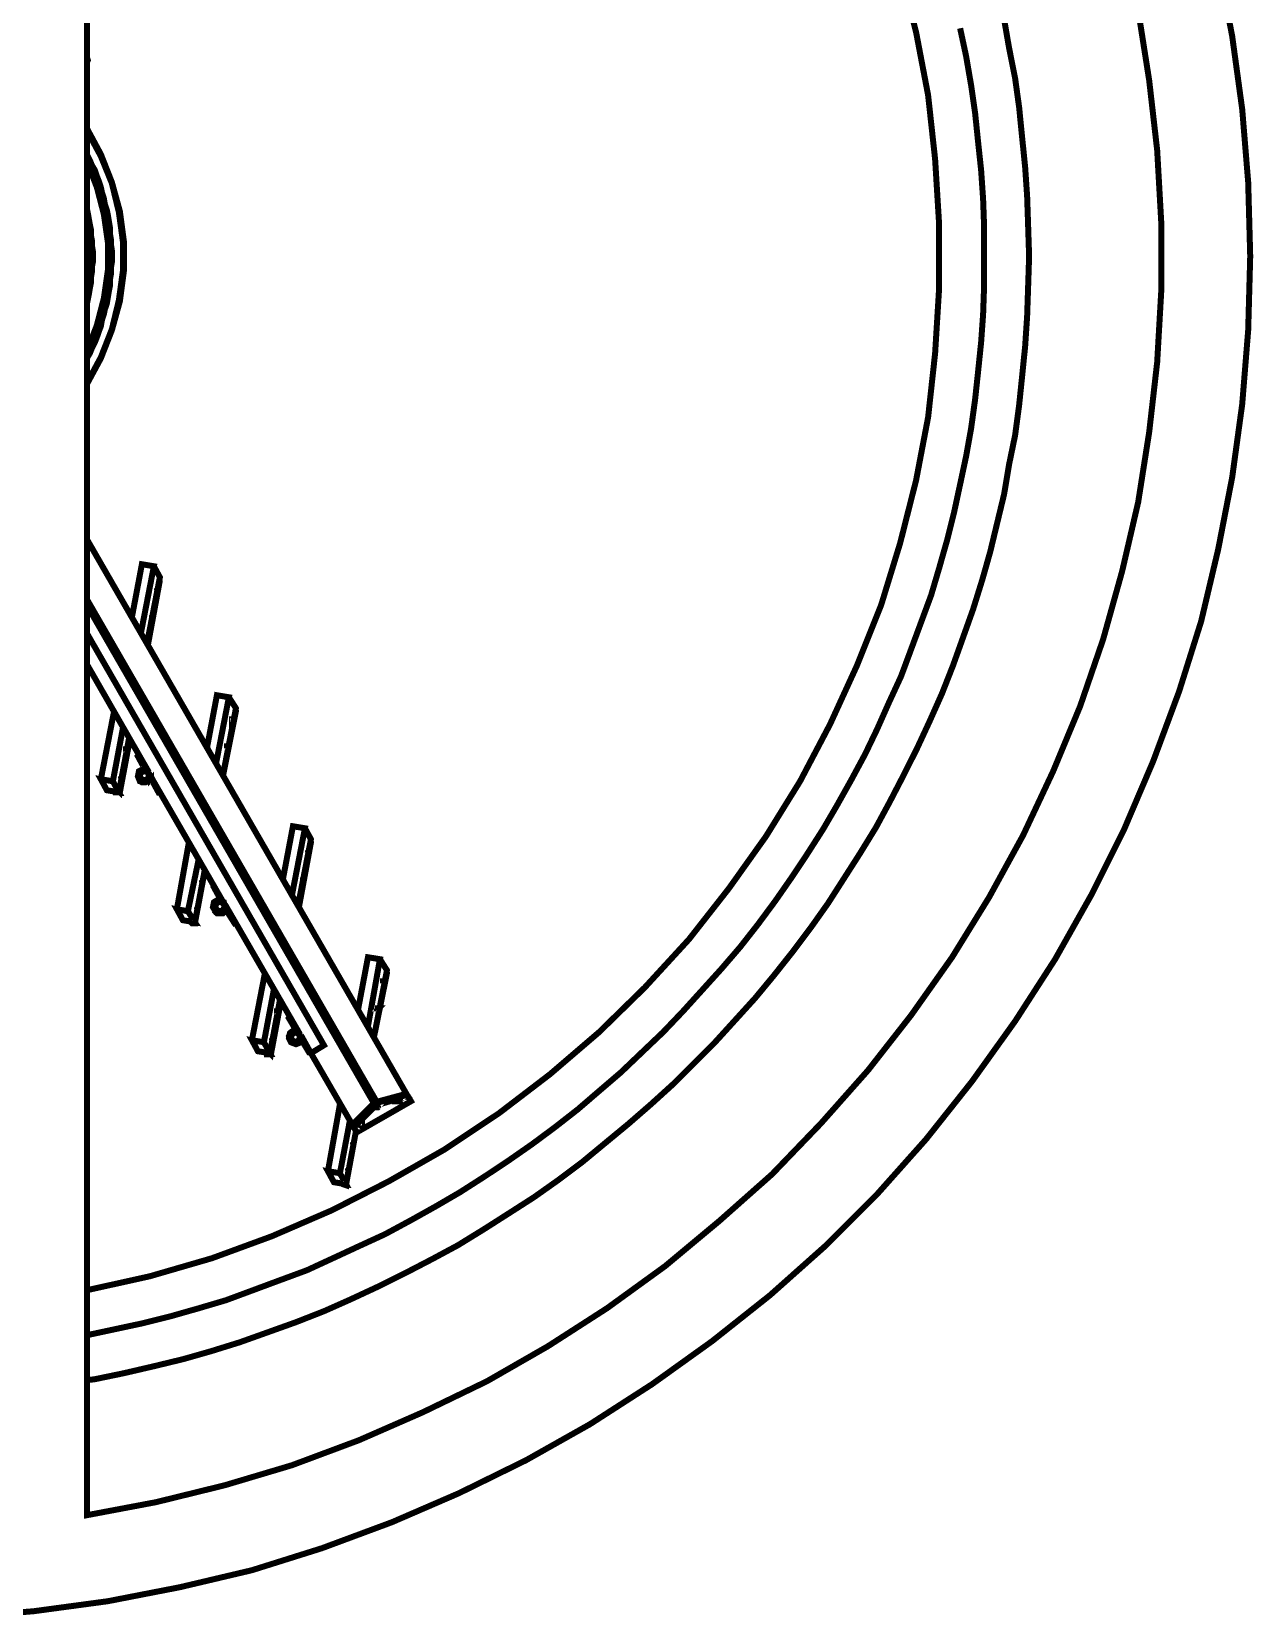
# Model space of a CAD drawing. Extents: x 0.1 to 11.6, y 0.3 to 16.2.
# Drawn here: x 4.145 to 6.18, y 9.82 to 12.468 of the extents above; entities that cross this region are included whole.
import ezdxf

# ---------------------------------------------------------------- set-up
doc = ezdxf.new("R2010")
doc.units = 0
doc.header["$MEASUREMENT"] = 0

msp = doc.modelspace()

# ---------------------------------------------------------------- linework, layer by layer
at = {"color": 0, "const_width": 0.01}
for points in [[(5.98833, 12.5033), (6.00667, 12.3867), (6.02001, 12.27), (6.02669, 12.1517), (6.02669, 12.0333), (6.02001, 11.9167), (6.00667, 11.8), (5.98833, 11.6833), (5.96164, 11.5684), (5.93001, 11.455), (5.89165, 11.3433), (5.84668, 11.235), (5.79665, 11.1283), (5.74001, 11.025), (5.67833, 10.925), (5.61003, 10.8283), (5.53836, 10.7367), (5.46001, 10.6483), (5.37831, 10.5633), (5.28999, 10.485), (5.19997, 10.41), (5.10335, 10.34), (5.00499, 10.2767), (4.90332, 10.2183), (4.79665, 10.1667), (4.69, 10.12), (4.57835, 10.0783), (4.46669, 10.045), (4.35167, 10.0167), (4.23665, 9.99501), (4.23665, 9.99501), (4.23665, 14.1917)], [(4.02669, 9.82497), (4.14833, 9.83501), (4.27165, 9.85167), (4.39165, 9.875), (4.51167, 9.90332), (4.62831, 9.94), (4.74501, 9.98335), (4.85667, 10.0317), (4.96832, 10.0866), (5.07497, 10.1467), (5.17833, 10.2133), (5.27832, 10.285), (5.375, 10.3617), (5.46669, 10.4434), (5.55333, 10.53), (5.63499, 10.6217), (5.71164, 10.7183), (5.78331, 10.8184), (5.84999, 10.9217), (5.91, 11.0283), (5.965, 11.1383), (6.01335, 11.2517), (6.05664, 11.3683), (6.09332, 11.485), (6.12169, 11.605), (6.14501, 11.725), (6.16168, 11.8467), (6.17165, 11.97), (6.17503, 12.0933), (6.17165, 12.2167), (6.16168, 12.3383), (6.14501, 12.46), (6.12169, 12.5817)], [(4.23665, 10.37), (4.34169, 10.3933), (4.44499, 10.4233), (4.54497, 10.46), (4.64501, 10.5033), (4.74001, 10.5517), (4.83333, 10.605), (4.92333, 10.665), (5.00836, 10.73), (5.09, 10.8), (5.16667, 10.875), (5.24001, 10.955), (5.30664, 11.04), (5.36833, 11.1267), (5.42503, 11.2183), (5.47499, 11.3133), (5.52001, 11.4117), (5.56, 11.5117), (5.59169, 11.615), (5.61833, 11.72), (5.63835, 11.825), (5.65001, 11.9316), (5.65668, 12.04), (5.65668, 12.1467), (5.65001, 12.255), (5.63835, 12.3617), (5.61833, 12.4667), (5.59169, 12.5717)], [(4.23665, 10.22), (4.25, 10.2217), (4.29833, 10.2317), (4.34831, 10.2433), (4.39665, 10.255), (4.44336, 10.2683), (4.49164, 10.2833), (4.53836, 10.3), (4.58501, 10.3167), (4.63167, 10.335), (4.67665, 10.355), (4.72331, 10.3767), (4.76665, 10.3983), (4.81168, 10.4217), (4.85499, 10.445), (4.89833, 10.4717), (4.94, 10.4983), (4.98167, 10.525), (5.02165, 10.5533), (5.06168, 10.5833), (5.09999, 10.615), (5.13835, 10.6467), (5.17665, 10.68), (5.21332, 10.7133), (5.24832, 10.7483), (5.28331, 10.7833), (5.31668, 10.82), (5.34999, 10.8567), (5.38167, 10.895), (5.41336, 10.935), (5.44336, 10.975), (5.47168, 11.015), (5.49832, 11.0566), (5.52501, 11.0983), (5.55165, 11.1417), (5.57497, 11.185), (5.59831, 11.23), (5.62001, 11.2733), (5.64165, 11.32), (5.66168, 11.365), (5.68001, 11.4117), (5.69667, 11.4583), (5.71332, 11.505), (5.72835, 11.5533), (5.74164, 11.6), (5.75331, 11.6483), (5.76497, 11.6967), (5.77333, 11.7467), (5.78331, 11.795), (5.78999, 11.845), (5.79497, 11.8933), (5.80003, 11.9434), (5.80333, 11.9933), (5.80501, 12.0433), (5.80664, 12.0933), (5.80501, 12.1433), (5.80333, 12.1934), (5.80003, 12.2416), (5.79497, 12.2917), (5.78999, 12.3417), (5.78331, 12.39), (5.77333, 12.44), (5.76497, 12.4883)], [(4.23665, 10.295), (4.28331, 10.305), (4.33003, 10.315), (4.37668, 10.3267), (4.42333, 10.34), (4.46832, 10.3533), (4.51335, 10.37), (4.55832, 10.3867), (4.60335, 10.4033), (4.64665, 10.4233), (4.69, 10.4434), (4.73335, 10.4633), (4.77669, 10.4867), (4.81836, 10.51), (4.85835, 10.5333), (4.90001, 10.56), (4.94, 10.5866), (4.97835, 10.6133), (5.01665, 10.6417), (5.05501, 10.6717), (5.09169, 10.7033), (5.12668, 10.7333), (5.16168, 10.7667), (5.19667, 10.8), (5.22999, 10.835), (5.26167, 10.87), (5.29335, 10.905), (5.32497, 10.9417), (5.35499, 10.98), (5.38336, 11.0183), (5.41, 11.0566), (5.43668, 11.0967), (5.46332, 11.1383), (5.48665, 11.1783), (5.50999, 11.22), (5.53331, 11.2633), (5.55333, 11.305), (5.57335, 11.35), (5.59332, 11.3933), (5.61003, 11.4383), (5.62668, 11.4833), (5.64333, 11.5283), (5.65668, 11.5733), (5.66997, 11.62), (5.68164, 11.6667), (5.69168, 11.7133), (5.70167, 11.76), (5.71001, 11.8066), (5.71669, 11.855), (5.72168, 11.9017), (5.72667, 11.95), (5.72999, 11.9967), (5.73167, 12.045), (5.73167, 12.0933), (5.73167, 12.1417), (5.72999, 12.1883), (5.72667, 12.2367), (5.72168, 12.2833), (5.71669, 12.3317), (5.71001, 12.3783), (5.70167, 12.4267), (5.69168, 12.4733)], [(4.23665, 12.4167), (4.23833, 12.42), (4.23665, 12.425)], [(4.23665, 11.88), (4.25999, 11.9233), (4.27832, 11.97), (4.29167, 12.0183), (4.29833, 12.0684), (4.29833, 12.1183), (4.29167, 12.1683), (4.27832, 12.2167), (4.25999, 12.2633), (4.23665, 12.3066)], [(4.23665, 11.8817), (4.25999, 11.925), (4.27832, 11.9717), (4.28999, 12.02), (4.29665, 12.0684), (4.29665, 12.1183), (4.28999, 12.1667), (4.27832, 12.215), (4.25999, 12.26), (4.23665, 12.3033)], [(4.23665, 11.9217), (4.23665, 11.9233), (4.24164, 11.9316), (4.24501, 11.94), (4.25, 11.95), (4.25331, 11.9583), (4.25667, 11.9683), (4.25999, 11.9767), (4.26167, 11.9867), (4.26497, 11.9967), (4.26665, 12.005), (4.27001, 12.015), (4.27165, 12.025), (4.27333, 12.035), (4.27501, 12.0433), (4.27501, 12.0533), (4.27669, 12.0633), (4.27669, 12.0733), (4.27832, 12.0833), (4.27832, 12.0933), (4.27832, 12.1033), (4.27669, 12.1133), (4.27669, 12.1217), (4.27501, 12.1317), (4.27501, 12.1417), (4.27333, 12.1517), (4.27165, 12.1617), (4.27001, 12.17), (4.26665, 12.18), (4.26497, 12.19), (4.26167, 12.2), (4.25999, 12.2083), (4.25667, 12.2183), (4.25331, 12.2267), (4.25, 12.2367), (4.24501, 12.245), (4.24164, 12.2533), (4.23665, 12.2633), (4.23665, 12.265)], [(4.23665, 11.9283), (4.25499, 11.9733), (4.26833, 12.02), (4.27333, 12.0684), (4.27333, 12.1166), (4.26833, 12.1667), (4.25499, 12.2133), (4.23665, 12.2584)], [(4.23665, 11.9316), (4.23665, 11.9333), (4.24164, 11.9434), (4.24501, 11.9517), (4.24832, 11.96), (4.25168, 11.97), (4.25499, 11.9783), (4.25836, 11.9883), (4.25999, 11.9967), (4.26335, 12.0067), (4.26497, 12.0167), (4.26665, 12.025), (4.26833, 12.035), (4.27001, 12.045), (4.27165, 12.055), (4.27165, 12.0633), (4.27333, 12.0733), (4.27333, 12.0833), (4.27333, 12.0933), (4.27333, 12.1033), (4.27333, 12.1117), (4.27165, 12.1217), (4.27165, 12.1317), (4.27001, 12.1417), (4.26833, 12.1517), (4.26665, 12.16), (4.26497, 12.17), (4.26335, 12.18), (4.25999, 12.1883), (4.25836, 12.1983), (4.25499, 12.2067), (4.25168, 12.2167), (4.24832, 12.225), (4.24501, 12.235), (4.24164, 12.2433), (4.23665, 12.2517), (4.23665, 12.255)], [(4.23665, 11.9316), (4.23665, 11.9333), (4.24164, 11.9434), (4.24501, 11.9517), (4.24832, 11.96), (4.25168, 11.97), (4.25499, 11.9783), (4.25836, 11.9883), (4.25999, 11.9967), (4.26335, 12.0067), (4.26497, 12.0167), (4.26665, 12.025), (4.26833, 12.035), (4.27001, 12.045), (4.27165, 12.055), (4.27165, 12.0633), (4.27165, 12.0733), (4.27333, 12.0833), (4.27333, 12.0933), (4.27333, 12.1033), (4.27165, 12.1117), (4.27165, 12.1217), (4.27165, 12.1317), (4.27001, 12.1417), (4.26833, 12.15), (4.26665, 12.16), (4.26497, 12.17), (4.26335, 12.18), (4.25999, 12.1883), (4.25836, 12.1983), (4.25499, 12.2067), (4.25168, 12.2167), (4.24832, 12.225), (4.24501, 12.235), (4.24164, 12.2433), (4.23665, 12.2517), (4.23665, 12.2533)], [(4.23665, 12.175), (4.23665, 12.1733), (4.23833, 12.165), (4.24001, 12.155), (4.24164, 12.1467), (4.24333, 12.1383), (4.24333, 12.1283), (4.24501, 12.12), (4.24501, 12.1117), (4.24669, 12.1017), (4.24669, 12.0933), (4.24669, 12.0833), (4.24501, 12.075), (4.24501, 12.0667), (4.24333, 12.0566), (4.24333, 12.0483), (4.24164, 12.04), (4.24001, 12.03), (4.23833, 12.0217), (4.23665, 12.0133), (4.23665, 12.0117)], [(4.23665, 11.6217), (4.77333, 10.69), (4.77501, 10.6867)], [(4.31168, 11.4916), (4.32835, 11.58), (4.34831, 11.5767), (4.32667, 11.465)], [(4.34831, 11.5767), (4.35835, 11.5583), (4.33664, 11.4467)], [(4.35835, 11.5533), (4.33832, 11.445)], [(4.23665, 11.5217), (4.72, 10.6833)], [(4.715, 10.6816), (4.23665, 11.5117)], [(4.61003, 10.765), (4.63167, 10.7783), (4.23665, 11.465)], [(4.34, 11.2333), (4.23665, 11.4134)], [(4.43668, 11.2733), (4.45335, 11.3617), (4.47331, 11.3583), (4.45167, 11.2467)], [(4.47331, 11.3583), (4.48503, 11.34), (4.46332, 11.2283)], [(4.25999, 11.2217), (4.28168, 11.3333)], [(4.48335, 11.3366), (4.48503, 11.335), (4.46332, 11.2267)], [(4.28, 11.2183), (4.29665, 11.3066)], [(4.30832, 11.2884), (4.29167, 11.2), (4.28999, 11.2017)], [(4.30664, 11.2884), (4.28999, 11.2)], [(4.32335, 11.2617), (4.32167, 11.26), (4.33165, 11.2416), (4.33165, 11.24), (4.33165, 11.2383), (4.33003, 11.2383), (4.32335, 11.235), (4.32167, 11.2267), (4.32497, 11.2183), (4.33333, 11.2167), (4.34169, 11.22), (4.34332, 11.22), (4.345, 11.22), (4.34332, 11.22), (4.34169, 11.22), (4.33501, 11.2167), (4.32835, 11.2167), (4.32335, 11.2217), (4.32835, 11.2167), (4.33501, 11.2167), (4.34169, 11.22), (4.34332, 11.2217), (4.34332, 11.22), (4.345, 11.22), (4.35499, 11.2017), (4.35667, 11.2033), (4.35499, 11.2017), (4.35667, 11.2033)], [(4.33333, 11.2433), (4.33501, 11.24), (4.33333, 11.2383), (4.33165, 11.2367), (4.32497, 11.2333), (4.32335, 11.2283), (4.32497, 11.2233), (4.32335, 11.2283), (4.32497, 11.2333), (4.33165, 11.2367), (4.33333, 11.2383), (4.33501, 11.24), (4.33333, 11.2433), (4.33501, 11.24), (4.33333, 11.2383), (4.33003, 11.2367), (4.32497, 11.2333), (4.32335, 11.2267), (4.32667, 11.22), (4.33333, 11.2183), (4.34, 11.2217), (4.34169, 11.2233), (4.345, 11.2233), (4.34668, 11.2217)], [(4.465, 11.015), (4.34, 11.2317)], [(4.285, 11.2017), (4.285, 11.2), (4.29167, 11.2)], [(4.56332, 11.055), (4.58003, 11.1433), (4.59999, 11.14), (4.57835, 11.0283)], [(4.38667, 11.005), (4.40668, 11.1166)], [(4.59999, 11.14), (4.61003, 11.1217), (4.58832, 11.01)], [(4.61003, 11.1183), (4.61003, 11.1166), (4.59, 11.0084)], [(4.405, 11.0017), (4.42333, 11.09)], [(4.43332, 11.0717), (4.41667, 10.9833)], [(4.43332, 11.07), (4.41667, 10.9817)], [(4.48335, 10.985), (4.48167, 10.9833), (4.48335, 10.985), (4.48167, 10.9833), (4.47, 11.0017), (4.47, 11.0033), (4.46832, 11.0033), (4.46669, 11.0017), (4.46001, 10.9983), (4.45167, 11), (4.44667, 11.0084), (4.44835, 11.0167), (4.45665, 11.0217), (4.45833, 11.0217), (4.45833, 11.0233), (4.44835, 11.0417), (4.44997, 11.0433)], [(4.47331, 11.0033), (4.47, 11.005), (4.46832, 11.005), (4.465, 11.0033), (4.46001, 11), (4.45335, 11.0017), (4.44997, 11.0084), (4.45167, 11.015), (4.45665, 11.0183), (4.45833, 11.02), (4.46001, 11.0233), (4.46001, 11.025), (4.46001, 11.0233), (4.45833, 11.02), (4.45665, 11.0183), (4.45167, 11.0167), (4.44997, 11.01), (4.44997, 11.005), (4.44997, 11.01), (4.45167, 11.0167), (4.45665, 11.0183), (4.45833, 11.02), (4.46001, 11.0233), (4.46001, 11.025)], [(4.59169, 10.7967), (4.46669, 11.0133)], [(4.58832, 11.0117), (4.58832, 11.0133)], [(4.41, 10.9833), (4.41168, 10.9817), (4.41667, 10.9817), (4.41667, 10.9833)], [(4.68832, 10.8366), (4.70503, 10.925), (4.72499, 10.9217), (4.70503, 10.81)], [(4.72499, 10.9217), (4.73665, 10.9033), (4.715, 10.7917)], [(4.51167, 10.7867), (4.53331, 10.8983)], [(4.73503, 10.9), (4.73665, 10.8983), (4.715, 10.7917)], [(4.53168, 10.7833), (4.54833, 10.8717)], [(4.55832, 10.8533), (4.54167, 10.765)], [(4.56, 10.8517), (4.54335, 10.7633), (4.54167, 10.765)], [(4.60835, 10.7667), (4.60667, 10.7667), (4.59668, 10.7833), (4.595, 10.785), (4.59332, 10.785), (4.59332, 10.7833), (4.58501, 10.78), (4.57667, 10.7833), (4.57335, 10.79), (4.57497, 10.7983), (4.58165, 10.8033), (4.58333, 10.8033), (4.58333, 10.805), (4.58333, 10.8066), (4.57335, 10.8233), (4.57497, 10.825), (4.57335, 10.8233)], [(4.58333, 10.8066), (4.58333, 10.805), (4.58333, 10.8033), (4.58165, 10.8033), (4.57667, 10.8), (4.57335, 10.7933), (4.57497, 10.7867)], [(4.57497, 10.7884), (4.58003, 10.7833), (4.58501, 10.7817), (4.59169, 10.785), (4.59332, 10.7867), (4.59668, 10.7867), (4.59831, 10.785), (4.59668, 10.7867), (4.59332, 10.7867), (4.59169, 10.785), (4.58501, 10.7817), (4.57835, 10.785), (4.57497, 10.79), (4.57667, 10.7967), (4.58333, 10.8), (4.58501, 10.8017), (4.58664, 10.805), (4.58501, 10.8066)], [(4.59332, 10.795), (4.61003, 10.765), (4.68332, 10.6383), (4.685, 10.635)], [(4.71332, 10.7933), (4.71332, 10.795), (4.71332, 10.7967), (4.71332, 10.795)], [(4.53668, 10.765), (4.53668, 10.7633), (4.54335, 10.7633)], [(4.715, 10.6767), (4.72331, 10.6833), (4.715, 10.6767), (4.715, 10.675), (4.68332, 10.6433), (4.68164, 10.6433), (4.68164, 10.6417), (4.68668, 10.6334), (4.77669, 10.685), (4.77165, 10.6934), (4.77001, 10.6934)], [(4.76833, 10.695), (4.76665, 10.6967), (4.72331, 10.685), (4.72331, 10.6833), (4.76833, 10.695), (4.77001, 10.695)], [(4.76665, 10.6967), (4.76833, 10.6967), (4.77001, 10.695)], [(4.76833, 10.695), (4.77001, 10.695), (4.77165, 10.6934)], [(4.63835, 10.5684), (4.65831, 10.68)], [(4.68001, 10.6433), (4.68001, 10.645), (4.68164, 10.645), (4.715, 10.6767), (4.71332, 10.68), (4.68001, 10.6467), (4.68164, 10.645)], [(4.715, 10.6767), (4.68164, 10.645), (4.68332, 10.6433)], [(4.72331, 10.685), (4.71332, 10.68)], [(4.72499, 10.68), (4.715, 10.675)], [(4.77333, 10.69), (4.77501, 10.69)], [(4.77501, 10.6867), (4.77669, 10.6867)], [(4.65831, 10.565), (4.67503, 10.6533)], [(4.68164, 10.6417), (4.68001, 10.6433), (4.68164, 10.6433), (4.68164, 10.645)], [(4.68001, 10.6433), (4.68001, 10.645), (4.68001, 10.6467)], [(4.68332, 10.6383), (4.685, 10.6383)], [(4.685, 10.635), (4.66835, 10.545)], [(4.685, 10.635), (4.66835, 10.5467)], [(4.68668, 10.635), (4.685, 10.635)], [(4.66168, 10.5483), (4.66336, 10.5467), (4.66835, 10.545), (4.66835, 10.5467)]]:
    msp.add_lwpolyline(points, dxfattribs=at)
for points in [[(4.23665, 11.935), (4.25331, 11.9783), (4.26497, 12.0233), (4.27165, 12.07), (4.27165, 12.1166), (4.26497, 12.1634), (4.25331, 12.2083), (4.23665, 12.2517), (4.25331, 12.2083), (4.26497, 12.1634), (4.27165, 12.1166), (4.27165, 12.07), (4.26497, 12.0233), (4.25331, 11.9783), (4.23665, 11.935)], [(4.35335, 11.54), (4.35335, 11.5384), (4.35335, 11.5367), (4.35335, 11.5384), (4.35335, 11.54)], [(4.345, 11.495), (4.345, 11.4933), (4.345, 11.4916), (4.345, 11.4933), (4.345, 11.495)], [(4.33664, 11.4483), (4.33664, 11.45), (4.33664, 11.4483)], [(4.47999, 11.3217), (4.47835, 11.3217), (4.47835, 11.32), (4.47835, 11.3184), (4.47999, 11.32), (4.47999, 11.3217)], [(4.47, 11.2767), (4.47, 11.275), (4.47, 11.2733), (4.47, 11.275), (4.47168, 11.275), (4.47168, 11.2767), (4.47, 11.2767)], [(4.30333, 11.2717), (4.30165, 11.2717), (4.30165, 11.27), (4.30165, 11.2683), (4.30165, 11.27), (4.30333, 11.27), (4.30333, 11.2717)], [(4.28, 11.2183), (4.25999, 11.2217), (4.27001, 11.2033), (4.28999, 11.2), (4.28, 11.2183)], [(4.29335, 11.2267), (4.29335, 11.225), (4.29335, 11.2233), (4.29335, 11.225), (4.29335, 11.2267)], [(4.33333, 11.2183), (4.33832, 11.2217), (4.34169, 11.2283), (4.33832, 11.2333), (4.33333, 11.2367), (4.32667, 11.2333), (4.32335, 11.2283), (4.32667, 11.2217), (4.33333, 11.2183)], [(4.33333, 11.22), (4.33832, 11.2217), (4.34, 11.2283), (4.33832, 11.2333), (4.33333, 11.235), (4.32667, 11.2333), (4.32497, 11.2283), (4.32667, 11.2217), (4.33333, 11.22)], [(4.46164, 11.23), (4.46164, 11.2317), (4.46164, 11.23)], [(4.60499, 11.1033), (4.60499, 11.1017), (4.60499, 11.1), (4.60499, 11.1017), (4.60499, 11.1033)], [(4.42833, 11.0533), (4.42833, 11.0517), (4.42833, 11.05), (4.42833, 11.0517), (4.42833, 11.0533)], [(4.59668, 11.0583), (4.59668, 11.0566), (4.59668, 11.055), (4.59668, 11.0566), (4.59668, 11.0583)], [(4.45833, 11.0017), (4.46332, 11.0033), (4.46669, 11.01), (4.46332, 11.015), (4.45833, 11.0183), (4.45335, 11.015), (4.44997, 11.01), (4.45335, 11.0033), (4.45833, 11.0017)], [(4.45833, 11), (4.465, 11.0033), (4.46669, 11.01), (4.465, 11.0167), (4.45833, 11.0183), (4.45167, 11.0167), (4.44997, 11.01), (4.45167, 11.0033), (4.45833, 11)], [(4.405, 11.0017), (4.38667, 11.005), (4.39665, 10.9867), (4.41667, 10.9833), (4.405, 11.0017)], [(4.41997, 11.0084), (4.41997, 11.0067), (4.41997, 11.005), (4.41997, 11.0067), (4.41997, 11.0084)], [(4.47, 11.0017), (4.47, 11.0033), (4.46832, 11.0033), (4.46669, 11.0017), (4.46164, 10.9983), (4.45335, 10.9983), (4.44835, 11.0033), (4.44997, 11.0017), (4.45167, 11), (4.45335, 11), (4.45503, 10.9983), (4.45665, 10.9983), (4.45833, 10.9983), (4.46001, 10.9983), (4.46164, 10.9983), (4.46332, 10.9983), (4.465, 11), (4.46669, 11.0017), (4.46832, 11.0033), (4.47, 11.0033), (4.47, 11.0017)], [(4.73167, 10.885), (4.72999, 10.885), (4.72999, 10.8834), (4.72999, 10.8817), (4.72999, 10.8834), (4.73167, 10.8834), (4.73167, 10.885)], [(4.55501, 10.835), (4.55333, 10.835), (4.55333, 10.8333), (4.55333, 10.8317), (4.55333, 10.8333), (4.55501, 10.8333), (4.55501, 10.835)], [(4.72331, 10.84), (4.72168, 10.84), (4.72168, 10.8383), (4.72168, 10.8366), (4.72168, 10.8383), (4.72331, 10.84)], [(4.58501, 10.7833), (4.59, 10.785), (4.59332, 10.7917), (4.59, 10.7983), (4.58501, 10.8), (4.57835, 10.7983), (4.57497, 10.7917), (4.57835, 10.785), (4.58501, 10.7833)], [(4.58501, 10.7833), (4.59, 10.7867), (4.59169, 10.7917), (4.59, 10.7967), (4.58501, 10.8), (4.57835, 10.7967), (4.57667, 10.7917), (4.57835, 10.7867), (4.58501, 10.7833)], [(4.53168, 10.7833), (4.51167, 10.7867), (4.52165, 10.7683), (4.54167, 10.765), (4.53168, 10.7833)], [(4.54497, 10.79), (4.54497, 10.7884), (4.54497, 10.7867), (4.54497, 10.7884), (4.54497, 10.79)], [(4.72499, 10.68), (4.77001, 10.6934), (4.76833, 10.695), (4.72331, 10.6833), (4.72499, 10.68)], [(4.72499, 10.6767), (4.72331, 10.6767), (4.72168, 10.6767), (4.72, 10.675), (4.72168, 10.675), (4.72331, 10.6767), (4.72499, 10.6767)], [(4.76335, 10.6883), (4.76167, 10.6883), (4.75999, 10.6883), (4.75836, 10.6867), (4.75667, 10.685), (4.75836, 10.685), (4.75999, 10.6867), (4.76167, 10.6883), (4.76335, 10.6883)], [(4.69499, 10.65), (4.69336, 10.65), (4.69336, 10.6483), (4.69168, 10.6483), (4.69, 10.6483), (4.69, 10.6467), (4.69168, 10.6467), (4.69336, 10.6467), (4.69336, 10.6483), (4.69499, 10.6483), (4.69499, 10.65)], [(4.68001, 10.6166), (4.68001, 10.615), (4.68001, 10.6133), (4.68001, 10.615), (4.68001, 10.6166)], [(4.65831, 10.565), (4.63835, 10.5684), (4.64833, 10.55), (4.66835, 10.5467), (4.65831, 10.565)], [(4.67165, 10.5733), (4.67165, 10.5717), (4.67165, 10.57), (4.67165, 10.5717), (4.67165, 10.5733)]]:
    msp.add_lwpolyline(points, close=True, dxfattribs=at)

doc.saveas('drawing.dxf')
